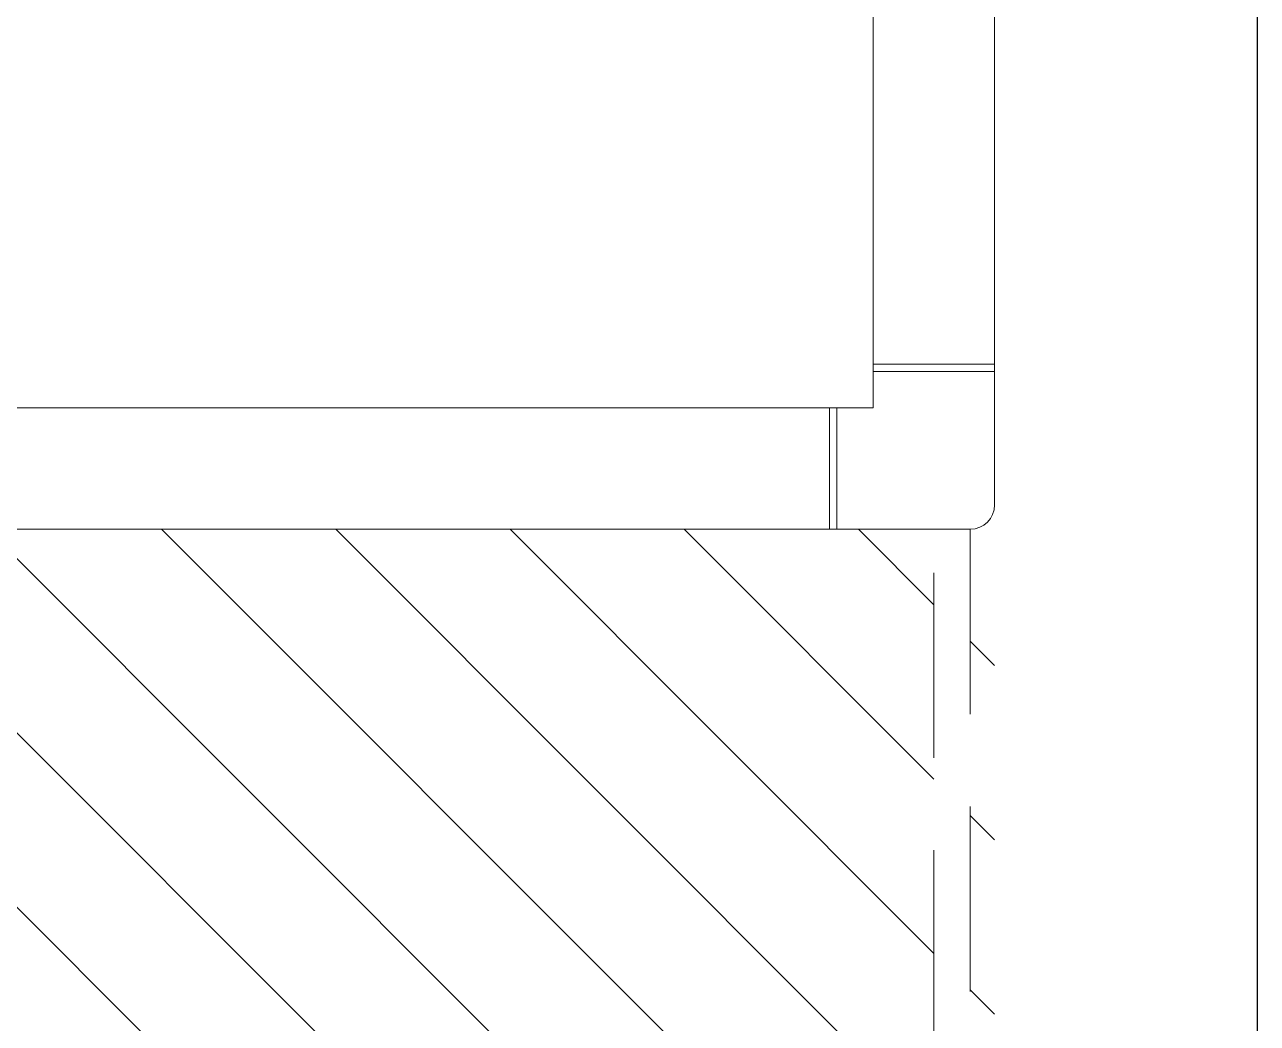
# Model space of a CAD drawing. Header units: millimetres. Extents: x 306002 to 1554695, y -207070 to 1535795.
# Drawn here: x 332720 to 333229, y -185935 to -185523 of the extents above; entities that cross this region are included whole.
import ezdxf

# ---------------------------------------------------------------- set-up
doc = ezdxf.new("R2010")
doc.units = ezdxf.units.MM
doc.linetypes.add('штриховаяX2', pattern=[38.1, 25.4, -12.7])
doc.layers.add('AR__ШТРИХОВКА', color=7, linetype='Continuous', lineweight=9)
doc.layers.add('PDF _Мебель', color=7, linetype='Continuous')
pattern_1 = [(45, (-3777118.67, 1059230.894), (-35.9210245, 35.9210245), [])]

# ---------------------------------------------------------------- blocks, each defined once
blk = doc.blocks.new('Сервисная зона_серверного шкафа')
at = {"layer": 'AR__ШТРИХОВКА', "lineweight": 0, "ltscale": 0.1, "true_color": 0xc7c8ca}
h = blk.add_hatch(dxfattribs=at)
h.set_pattern_fill('ANSI31', color=9, scale=16)
h.set_pattern_definition(pattern_1)
h.paths.add_polyline_path([(72387, 20605.08), (71587.08, 20605.08), (71587.08, 19805.08), (72387, 19805.08)])
edge = h.paths.add_edge_path()
edge.add_line((73187.08, 19805.08), (72387.08, 19805.08))
edge.add_line((72387.08, 19805.08), (72387.08, 19795.08))
edge.add_arc((72404.41, 19032.6), 762.68, -0.18916, 91.30167, ccw=False)
edge.add_line((73167.08, 19030.08), (73167.08, 19015.08))
edge.add_line((73167.08, 19015.08), (73159.5, 19015.08))
edge.add_line((73159.5, 19015.08), (73159.5, 19011.15))
edge.add_line((73159.5, 19011.15), (73101.46, 19011.15))
edge.add_line((73101.46, 19011.15), (73101.46, 19015.08))
edge.add_line((73101.46, 19015.08), (72387.08, 19015.08))
edge.add_line((72387.08, 19015.08), (72387.08, 19005.08))
edge.add_line((72387.08, 19005.08), (73187.08, 19005.08))
edge.add_line((73187.08, 19005.08), (73187.08, 19805.08))
edge = h.paths.add_edge_path(flags=17)
edge.add_line((72387.08, 19795.08), (72387.08, 19030.08))
edge.add_line((72387.08, 19030.08), (73167.08, 19030.08))
edge.add_arc((72404.41, 19032.6), 762.68, 359.81084, 451.30167)
h = blk.add_hatch(dxfattribs=at)
h.set_pattern_fill('ANSI31', color=9, scale=16)
h.set_pattern_definition(pattern_1)
h.paths.add_polyline_path([(71587.08, 19795.08, -0.414214), (71597.08, 19805.08), (71587.08, 19805.08), (70587.08, 19805.08), (70587.08, 19005.08), (71597.08, 19005.08, -0.414214), (71587.08, 19015.08), (70872.71, 19015.08), (70872.71, 19011.15), (70814.67, 19011.15), (70814.67, 19015.08), (70807.08, 19015.08), (70807.08, 19030.08, -0.421855)])
h.paths.add_polyline_path([(71587.08, 19795.08, 0.421855), (70807.08, 19030.08), (71587.08, 19030.08)], flags=17)
blk = doc.blocks.new('Серверный шкаф 800х800')
at = {"layer": 'PDF _Мебель', "color": 18, "lineweight": 0, "ltscale": 0.1, "true_color": 0x000000, "transparency": 33554687}
for p, q in [((71637.08, 19073.08), (71587.08, 19073.08)), ((71637.08, 19070.08), (71587.08, 19070.08)), ((71652.08, 19055.08), (71652.08, 19005.08)), ((71655.08, 19005.08), (71655.08, 19055.08))]:
    blk.add_line(p, q, dxfattribs=at)
at = {"layer": 'PDF _Мебель', "color": 18, "linetype": 'штриховаяX2', "lineweight": 0, "ltscale": 3, "true_color": 0x000000, "transparency": 33554687}
for p, q in [((70807.08, 19030.08), (71587.08, 19030.08)), ((71587.08, 19015.08), (70807.08, 19015.08))]:
    blk.add_line(p, q, dxfattribs=at)
at = {"layer": 'PDF _Мебель', "color": 18, "lineweight": 0, "ltscale": 0.1, "true_color": 0x000000, "transparency": 33554687}
for points in [[(71587.08, 19015.08), (71587.08, 19795.08)], [(72377.08, 19005.08), (71597.08, 19005.08)]]:
    blk.add_lwpolyline(points, dxfattribs=at)
blk.add_lwpolyline([(72337.08, 19755.08), (72337.08, 19055.08), (71637.08, 19055.08), (71637.08, 19755.08)], close=True, dxfattribs=at)
at = {"layer": 'PDF _Мебель', "color": 251, "linetype": 'штриховаяX2', "lineweight": 0, "ltscale": 3, "true_color": 0x636466, "transparency": 33554687}
blk.add_arc((71569.76, 19032.6), 762.68, 88.69833, 180.18916, dxfattribs=at)
at = {"layer": 'PDF _Мебель', "color": 18, "lineweight": 0, "ltscale": 0.1, "true_color": 0x000000, "transparency": 33554687}
blk.add_arc((71597.08, 19015.08), 10, 180, 270, dxfattribs=at)

msp = doc.modelspace()

# ---------------------------------------------------------------- linework, layer by layer
at = {"ltscale": 100}
msp.add_line((333228.83, -190180.6), (333228.83, -183970.59), dxfattribs=at)

# ---------------------------------------------------------------- block references
at = {"color": 5, "lineweight": 0, "rotation": 90}
for name in ['Сервисная зона_серверного шкафа', 'Серверный шкаф 800х800']:
    msp.add_blockref(name, (352125.51, -257317.94), dxfattribs=at)

doc.saveas('drawing.dxf')
